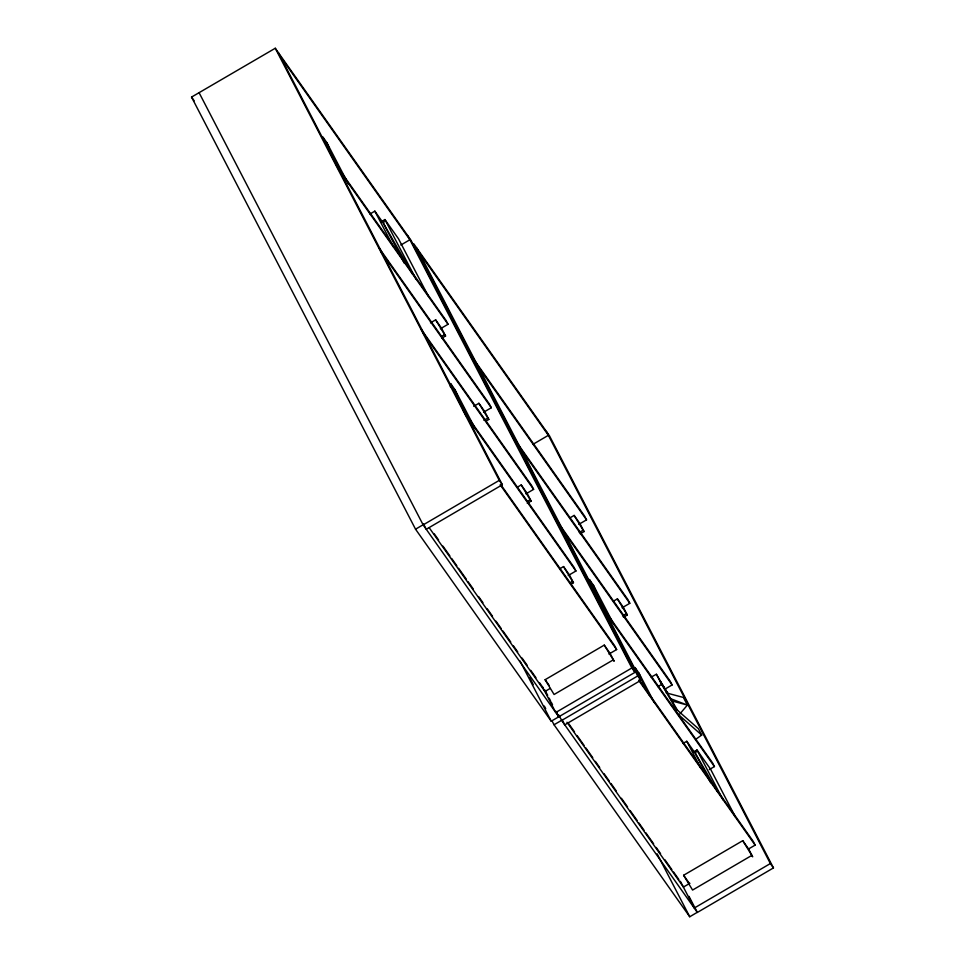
<?xml version="1.0" encoding="UTF-8"?>
<svg xmlns="http://www.w3.org/2000/svg" width="965" height="965" viewBox="0 0 965 965"><rect width="100%" height="100%" fill="white"/><g stroke="black" fill="none" stroke-linecap="round" stroke-linejoin="round"><path stroke-width="1.45" d="M450.366 386.796L450.872 383.913L454.865 389.558L475.033 428.291M679.843 713.943L687.394 705.077L683.413 697.454L666.176 692.87M695.596 739.431L701.7 735.065L698.371 728.672L670.542 704.161M191.54 97.079L275.266 48.25L410.957 240.237L634.958 672.364L551.232 721.193L415.541 529.206L191.54 97.079L194.146 100.77M369.921 214.025L374.842 211.142L383.455 223.337L412.562 274.12M381.054 221.829L384.914 219.574L398.509 238.813L428.315 296.086M400.849 245.038L409.884 239.754L280.369 56.513M430.499 322.853L435.637 319.849L441.488 328.124L445.565 335.989L441.705 338.245M440.354 328.788L448.037 324.288L445.999 320.368L336.471 165.413M442.042 336.146L444.612 334.638L445.565 335.989M473.755 406.313L478.893 403.298L484.744 411.572L488.821 419.437L486.251 420.945M483.61 412.236L491.294 407.749L489.255 403.816L378.859 247.631M484.008 420.342L487.868 418.086L488.821 419.437M532.897 444.37L548.385 435.312L418.87 252.07M415.541 529.206L423.08 524.791L558.771 716.778L556.081 711.531M423.466 523.935L426.241 529.278L502.355 484.756L499.255 480.377L423.153 524.9L199.079 92.664M517.361 487.192L521.209 484.937L527.059 493.212L531.136 501.076L527.276 503.332M525.925 493.875L533.609 489.376L531.57 485.455L421.174 329.27M527.614 501.233L530.183 499.725L531.136 501.076M570.279 517.674L574.139 515.419L579.989 523.681L584.066 531.546L580.206 533.802M578.855 524.345L586.539 519.858L584.5 515.925L473.236 358.51M579.253 532.463L583.113 530.207L584.066 531.546M559.676 568.831L563.524 566.576L569.374 574.838L573.451 582.703L570.882 584.211M568.24 575.502L575.924 571.015L573.885 567.082L462.621 409.667M569.929 582.86L572.498 581.364L573.451 582.703M613.535 601.123L617.395 598.867L623.245 607.13L627.322 614.995L623.462 617.25M622.111 607.793L629.795 603.306L627.757 599.374L515.624 440.728M622.509 615.911L626.369 613.656L627.322 614.995M613.209 659.903L554.091 694.498L545.116 679.71L604.247 645.115L610.085 653.389L614.162 661.254L604.247 645.115M550.074 688.491L544.96 691.495L429.341 527.927M608.951 654.053L616.635 649.566L614.596 645.633L500.726 484.526M634.958 672.364L631.87 667.985L555.756 712.508L542.583 687.092M554.043 724.763L561.582 720.36L697.273 912.335L689.734 916.75L554.043 724.763L551.956 720.759M561.968 719.492L564.742 724.848L640.856 680.325L637.756 675.946L561.654 720.469L558.88 715.113M665.705 688.684L672.11 684.945L670.072 681.013L557.939 522.367M683.075 743.424L686.766 741.277L695.379 753.46L718.02 792.386M693.135 752.254L696.995 749.998L710.602 769.25L735.426 816.945M709.299 769.575L714.426 766.572L712.387 762.652L601.991 606.466M751.711 855.473L692.581 890.056L683.618 875.267L742.748 840.684L748.587 848.947L752.664 856.811L742.748 840.684M689.854 883.313L683.461 887.052L566.974 722.254M748.731 848.862L755.137 845.123L753.098 841.191L639.228 680.096M689.034 896.389L697.357 912.444L773.46 867.921L770.36 863.554L694.257 908.065L680.385 881.31M651.17 677.092L656.393 674.258L677.526 710.337M657.768 686.585L661.688 684.45L676.791 710.24M671.58 700.867L687.394 705.077L670.663 698.708M677.189 713.485L701.7 735.065M348.437 184.086L326.882 142.687L322.877 137.042L342.985 175.678M475.263 362.442L586.539 519.858M338.51 169.333L448.037 324.288M517.65 444.66L629.795 603.306M380.898 251.563L491.294 407.749M559.965 526.299L672.11 684.945M423.213 333.19L533.609 489.376M612.835 622.509L593.366 585.116L589.374 579.47L610.157 619.421M601.412 606.696L603.161 609.156M604.898 611.617L714.426 766.572M464.66 413.599L575.924 571.015M654.198 702.363L638.963 673.124L634.97 667.478L649.457 695.307M638.661 680.325L755.137 845.123M500.159 484.768L616.635 649.566M683.618 875.267L689.456 883.542M545.116 679.71L549.29 685.62M568.421 723.255L574.501 731.856M577.106 735.547L584.066 745.39M585.803 747.851L592.751 757.682M595.369 761.373L599.711 767.525M604.054 773.677L609.277 781.047M611.014 783.508L616.225 790.89M621.436 798.272L627.527 806.873M630.133 810.564L637.093 820.407M638.83 822.868L644.041 830.25M645.778 832.699L653.607 843.772M656.212 847.463L660.555 853.615M664.909 859.755L671.857 869.598M673.594 872.058L678.817 879.441M434.262 533.838L438.605 539.99M442.959 546.142L449.907 555.973M451.644 558.433L456.867 565.816M458.604 568.276L466.421 579.338M468.158 581.798L473.381 589.181M478.592 596.563L482.946 602.703M487.289 608.855L492.5 616.237M495.974 621.158L501.197 628.529M502.934 630.989L510.762 642.063M513.368 645.754L517.71 651.906M522.053 658.046L527.276 665.428M530.75 670.349L535.961 677.732M539.447 682.641L542.921 687.562M574.139 515.419L583.113 530.207M617.395 598.867L626.369 613.656M667.937 694.052L659.71 680.494L668.275 694.016M435.637 319.849L444.612 334.638M478.893 403.298L487.868 418.086M521.209 484.937L530.183 499.725M563.524 566.576L572.498 581.364M723.147 799.997L696.995 749.998L695.379 753.46L710.71 782.748M686.766 741.277L700.59 767.742M416.036 279.138L384.914 219.574L383.455 223.337L404.335 263.288M374.842 211.142L393.503 246.919M450.872 383.913L470.956 422.537M773.46 867.921L549.459 435.794L413.768 243.807L637.756 675.946M546.347 431.391L770.36 863.554M656.393 674.258L661.688 684.45M416.832 248.15L640.856 680.325M407.845 235.822L631.87 667.985M278.33 52.58L502.355 484.756M275.266 48.25L499.255 480.377M657.141 853.868L689.734 916.75M549.145 698.153L550.533 700.831M544.911 690.023L547.686 695.367M551.148 702.062L552.535 704.74M555.997 711.422L558.771 716.778M529.761 677.937L533.235 684.631M544.332 706.042L545.72 708.708M520.026 660.989L551.232 721.193M593.366 585.116L596.213 592.003M454.865 389.558L459.412 400.572M326.882 142.687L329.149 148.2M638.963 673.124L641.701 680.011"/></g></svg>
